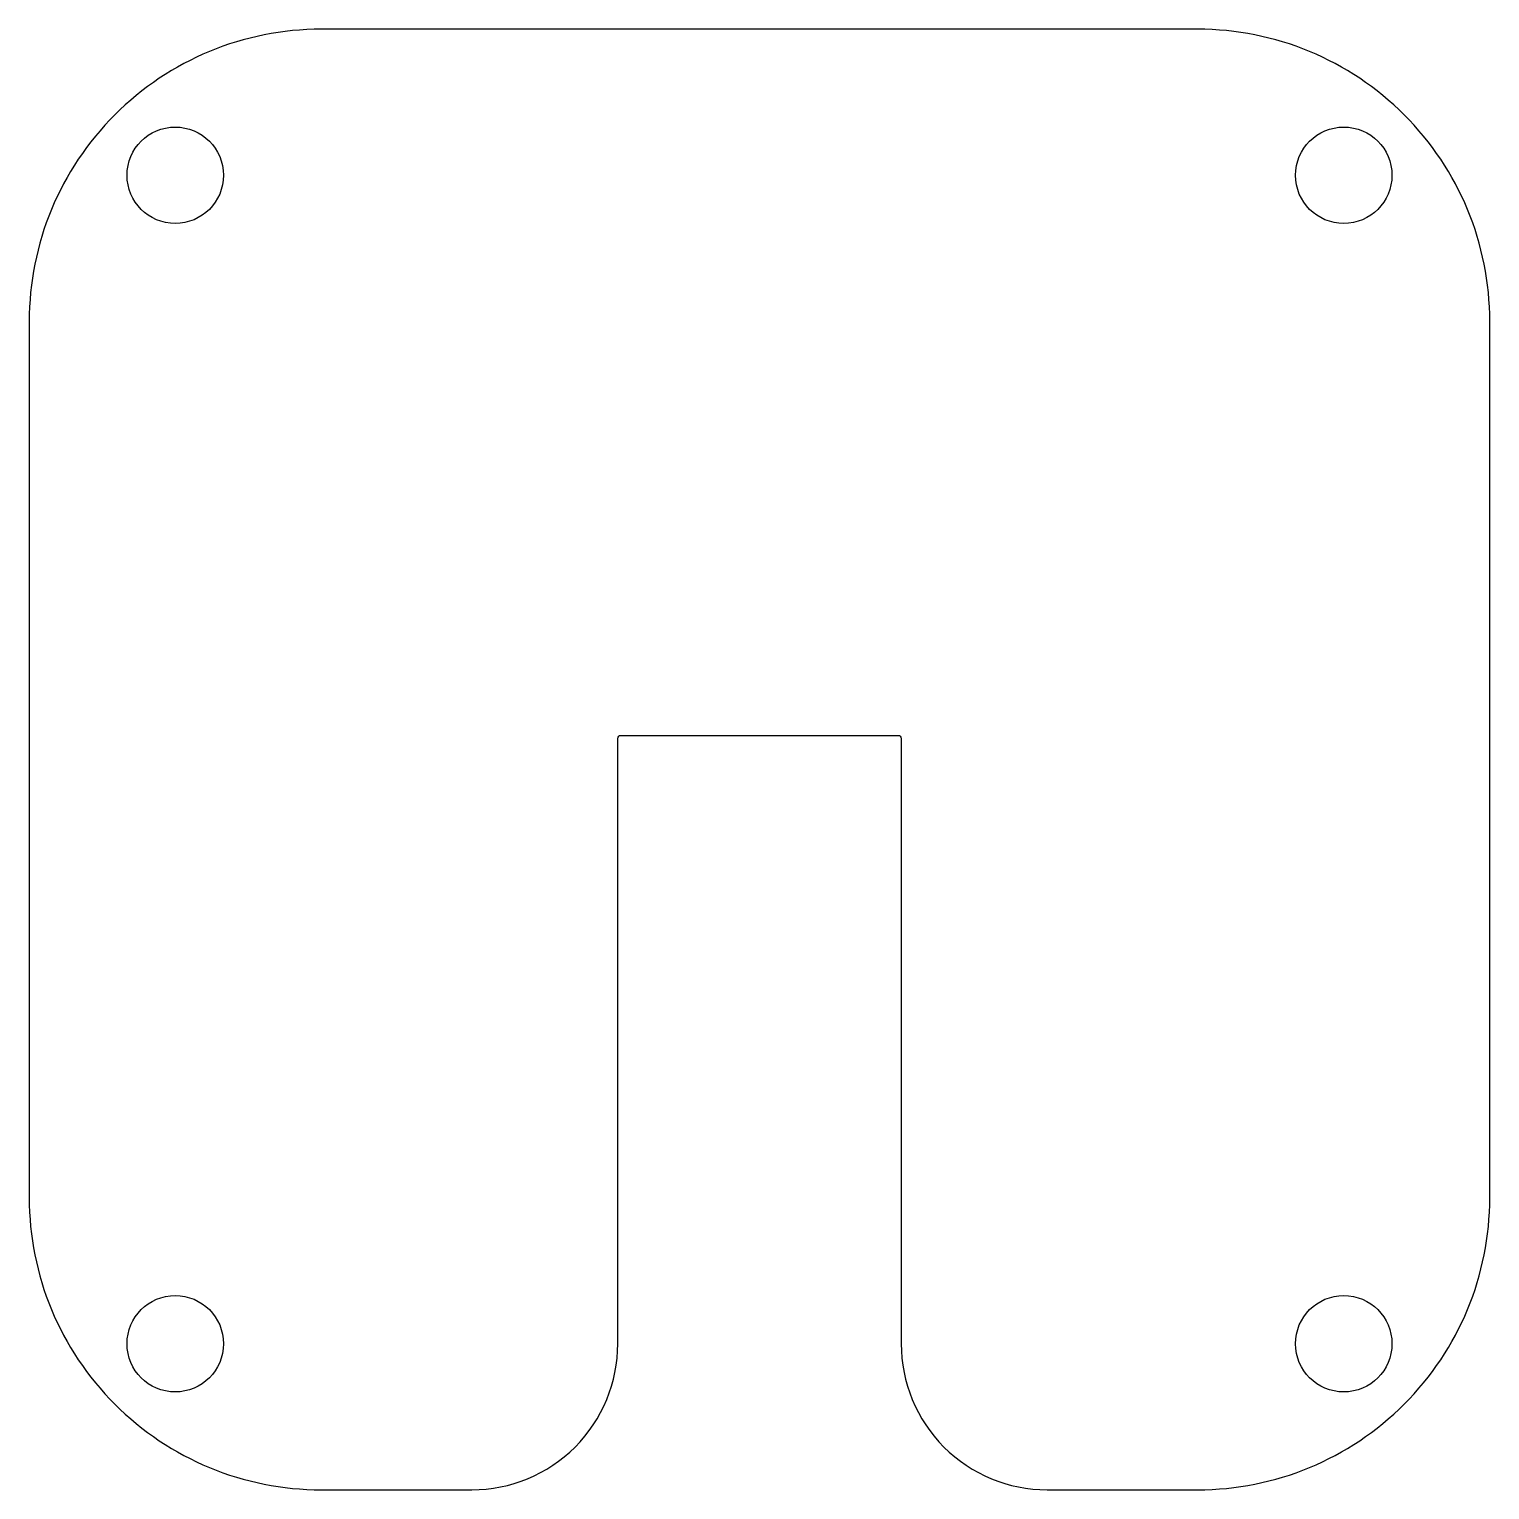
# Model space of a CAD drawing. Header units: millimetres. Extents: x -25 to 25, y -25 to 25.
import ezdxf

# ---------------------------------------------------------------- set-up
doc = ezdxf.new("R2010")
doc.units = ezdxf.units.MM

msp = doc.modelspace()

# ---------------------------------------------------------------- linework, layer by layer
msp.add_lwpolyline([(4.85, -20, 0.414214), (9.85, -25), (15, -25, 0.414214), (25, -15), (25, 15, 0.414214), (15, 25), (-15, 25, 0.414214), (-25, 15), (-25, -15, 0.414214), (-15, -25), (-9.85, -25, 0.414214), (-4.85, -20), (-4.85, 0.725, -0.414214), (-4.75, 0.825), (4.75, 0.825, -0.414214), (4.85, 0.725)], format="xyb", close=True)
for centre in [(-20, 20), (20, 20), (-20, -20), (20, -20)]:
    msp.add_circle(centre, 1.65)

doc.saveas('drawing.dxf')
